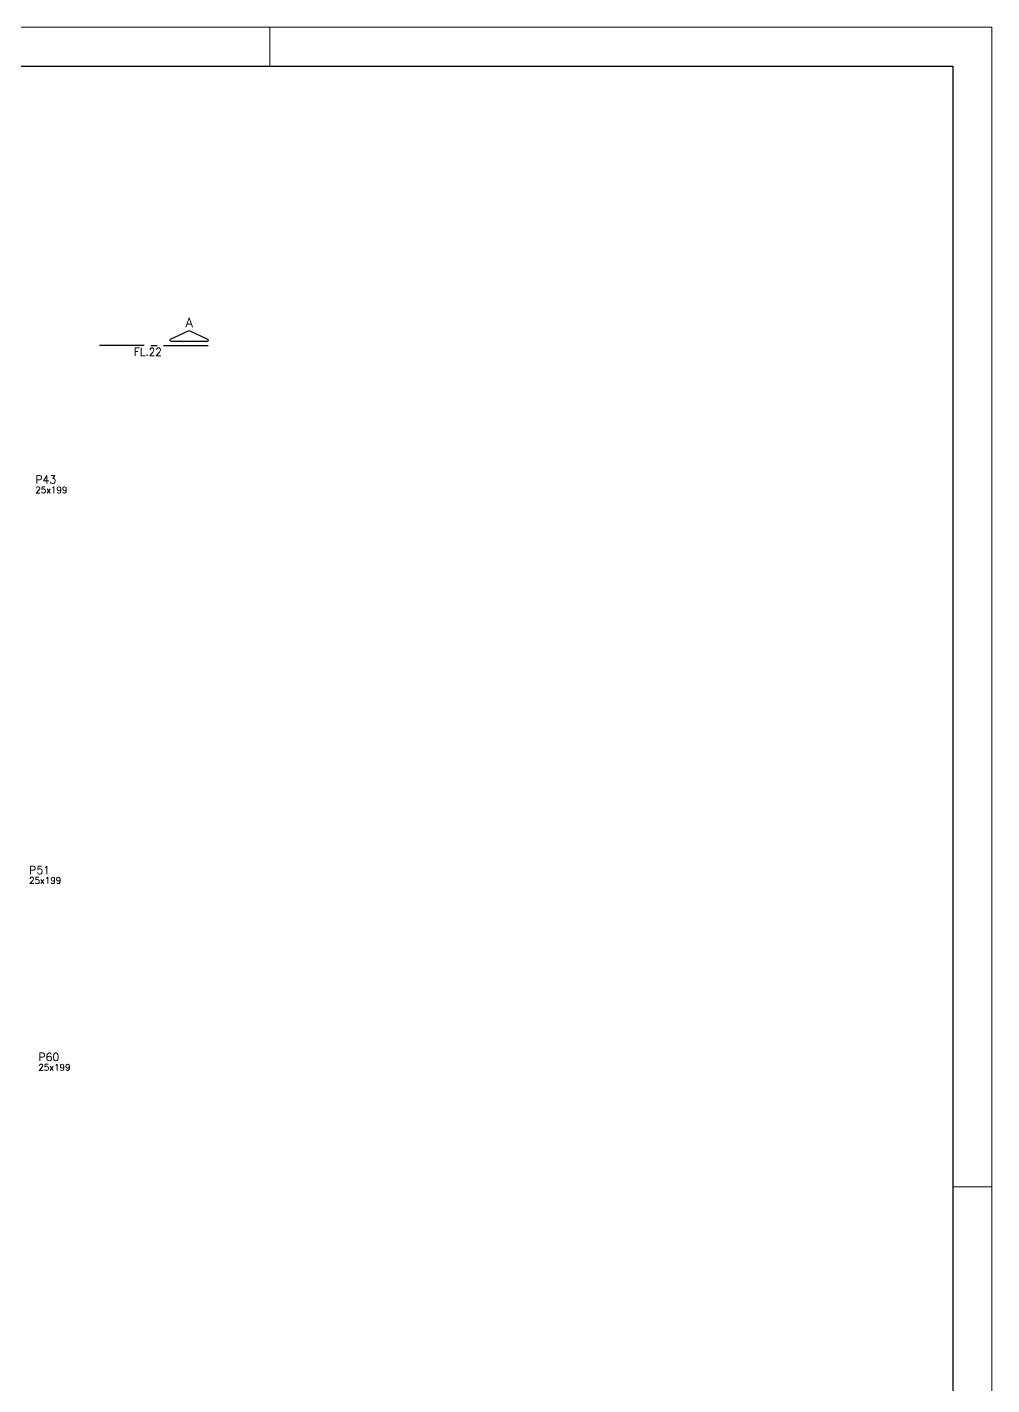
# Model space of a CAD drawing. Extents: x 1860 to 8661, y -614 to 3008.
# Drawn here: x 7155 to 8661, y 888 to 3008 of the extents above; entities that cross this region are included whole.
import ezdxf
from ezdxf.enums import TextEntityAlignment as Align

# ---------------------------------------------------------------- set-up
doc = ezdxf.new("R2010")
doc.units = 0
for name, color, linetype in [('F-CORTE-INDICAÇÃO', 4, 'Continuous'), ('F-PILARES-DIM', 172, 'Continuous'), ('F-PILARES-NOME', 170, 'Continuous')]:
    doc.layers.add(name, color=color, linetype=linetype)
doc.layers.add('FOLHA', color=255, linetype='Continuous', lineweight=5)
doc.styles.add('MCP', font='romans.shx')
doc.styles.add('ROMANS', font='romans.shx')

# ---------------------------------------------------------------- blocks, each defined once
blk = doc.blocks.new('*U19')
at = {"layer": 'F-CORTE-INDICAÇÃO'}
for p, q in [((70, 0), (0, 0)), ((80, 0), (90, 0)), ((100, 0), (170, 0))]:
    blk.add_line(p, q, dxfattribs=at)
blk.add_lwpolyline([(112, 6, -0.802585), (111.2, 9.8), (140, 23.3), (168.8, 9.8, -0.802585), (168, 6)], format="xyb", close=True, dxfattribs=at)
at = {"layer": 'F-CORTE-INDICAÇÃO', "style": 'ROMANS'}
blk.add_attdef('CORTE', text='', height=15, dxfattribs=at).set_placement((140, 35.8), align=Align.MIDDLE_CENTER)
at = {"layer": 'F-CORTE-INDICAÇÃO', "color": 2, "style": 'ROMANS'}
blk.add_attdef('FOLHA', text='', height=12, dxfattribs=at).set_placement((75.6, -10), align=Align.MIDDLE_CENTER)

msp = doc.modelspace()

# ---------------------------------------------------------------- linework, layer by layer
at = {"color": 30}
for p, q in [((2012.11, 2946.69), (8600.49, 2946.69)), ((8600.49, 2946.69), (8600.49, -552.63))]:
    msp.add_line(p, q, dxfattribs=at)
at = {"layer": 'FOLHA'}
for p, q in [((1859.7, 3007.66), (8661.45, 3007.66)), ((7534.31, 3007.66), (7534.31, 2946.69)), ((8661.45, 3007.66), (8661.45, -613.6)), ((8661.45, 1197.03), (8600.49, 1197.03))]:
    msp.add_line(p, q, dxfattribs=at)

# ---------------------------------------------------------------- block references
at = {"layer": 'F-CORTE-INDICAÇÃO', "linetype": 'Continuous'}
msp.add_blockref('*U19', (7268.07, 2510.7), dxfattribs=at).add_auto_attribs({'FOLHA': 'FL.22', 'CORTE': 'A'})

# ---------------------------------------------------------------- texts
at = {"layer": 'F-PILARES-DIM', "linetype": 'Continuous', "style": 'MCP'}
for p in [(7167.94, 2280.07), (7158.27, 1670.27), (7172.75, 1378.42)]:
    msp.add_text('25x199', height=10, dxfattribs=at).set_placement(p)
at = {"layer": 'F-PILARES-NOME', "linetype": 'Continuous', "style": 'MCP'}
for s, p in [('P43', (7167.94, 2295.07)), ('P51', (7158.27, 1685.27)), ('P60', (7172.75, 1393.42))]:
    msp.add_text(s, height=12.5, dxfattribs=at).set_placement(p)

doc.saveas('drawing.dxf')
